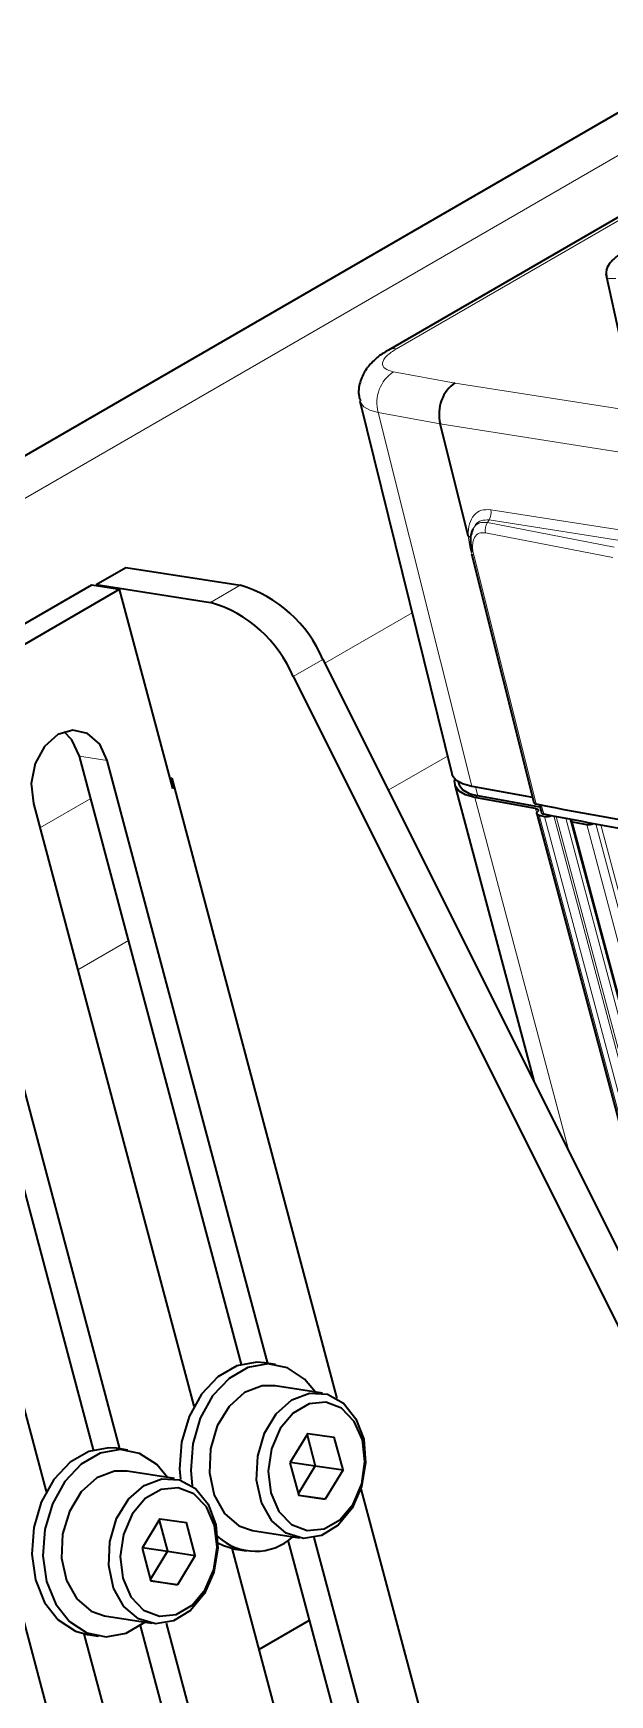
# Paper-space layout 'Blatt1' of a CAD drawing. Header units: millimetres. Extents: x 0 to 1189, y 0 to 841.
# Drawn here: x 835.61 to 841.12, y 643.73 to 659.6 of the extents above; entities that cross this region are included whole.
import ezdxf

# ---------------------------------------------------------------- set-up
doc = ezdxf.new("R2010")
doc.units = ezdxf.units.MM

psp = doc.layouts.new('Blatt1')

# ---------------------------------------------------------------- linework, layer by layer
at = {"color": 7, "linetype": 'Continuous', "lineweight": 35}
for p, q in [((847.951, 662.738), (829.566, 652.124)), ((845.228, 660.169), (839.006, 656.576)), ((841.087, 657.305), (841.223, 656.681)), ((838.734, 656.089), (839.612, 652.53)), ((839.769, 654.806), (839.501, 655.871)), ((839.801, 654.631), (840.398, 652.253)), ((836.211, 654.337), (836.494, 654.5)), ((836.494, 654.5), (837.589, 654.329)), ((833.806, 652.969), (836.17, 654.333)), ((834.072, 652.927), (836.436, 654.291)), ((836.17, 654.333), (836.436, 654.291)), ((836.214, 654.326), (836.211, 654.337)), ((836.211, 654.337), (837.306, 654.165)), ((836.944, 652.387), (836.436, 654.291)), ((838.379, 653.62), (845.069, 640.258)), ((838.096, 653.457), (844.787, 640.095)), ((837.601, 646.885), (836.052, 652.695)), ((837.854, 646.894), (836.318, 652.654)), ((836.917, 652.488), (836.934, 652.486)), ((836.934, 652.486), (838.514, 646.56)), ((836.958, 652.395), (836.944, 652.387)), ((839.642, 652.42), (840.396, 649.593)), ((839.674, 652.456), (839.68, 652.43)), ((839.803, 652.411), (840.385, 652.304)), ((840.456, 652.21), (839.862, 652.318)), ((835.611, 652.245), (837.147, 646.485)), ((840.415, 652.196), (839.833, 652.302)), ((840.43, 652.16), (840.435, 652.167)), ((840.45, 652.234), (840.47, 652.159)), ((840.426, 652.146), (841.877, 646.704)), ((840.753, 652.078), (842.204, 646.636)), ((836.187, 646.069), (834.638, 651.879)), ((836.439, 646.078), (834.904, 651.837)), ((837.138, 638.371), (833.607, 651.612)), ((834.196, 651.429), (835.733, 645.669)), ((837.927, 646.883), (837.821, 646.899)), ((838.375, 646.61), (837.923, 646.681)), ((838.235, 646.224), (838.065, 645.945)), ((838.229, 646.213), (838.307, 645.917)), ((838.235, 646.224), (838.489, 646.19)), ((838.573, 645.876), (838.489, 646.19)), ((836.513, 646.066), (836.407, 646.083)), ((836.96, 645.794), (836.509, 645.865)), ((838.065, 645.945), (838.149, 645.631)), ((838.069, 645.951), (838.307, 645.917)), ((838.307, 645.917), (838.144, 645.649)), ((838.307, 645.917), (838.573, 645.876)), ((838.573, 645.876), (838.403, 645.596)), ((838.744, 645.697), (839.594, 642.51)), ((838.147, 645.636), (838.403, 645.596)), ((838.403, 645.596), (838.149, 645.631)), ((836.821, 645.408), (836.651, 645.128)), ((836.814, 645.397), (836.893, 645.101)), ((836.821, 645.408), (837.075, 645.373)), ((837.159, 645.059), (837.075, 645.373)), ((837.706, 645.298), (838.157, 645.227)), ((838.712, 642.719), (838.049, 645.205)), ((838.978, 642.677), (838.297, 645.231)), ((836.651, 645.128), (836.735, 644.814)), ((836.655, 645.135), (836.893, 645.101)), ((836.893, 645.101), (836.73, 644.833)), ((836.893, 645.101), (837.159, 645.059)), ((837.159, 645.059), (836.989, 644.78)), ((837.509, 645.128), (838.271, 642.269)), ((837.542, 645.121), (837.648, 645.105)), ((836.733, 644.82), (836.989, 644.78)), ((836.989, 644.78), (836.735, 644.814)), ((836.291, 644.482), (836.743, 644.411)), ((837.298, 641.903), (836.635, 644.389)), ((837.564, 641.861), (836.883, 644.414)), ((837.766, 644.162), (838.253, 644.442)), ((836.094, 644.311), (836.857, 641.453)), ((836.127, 644.305), (836.234, 644.288))]:
    psp.add_line(p, q, dxfattribs=at)
at = {"color": 8, "linetype": 'Continuous', "lineweight": 18}
for p, q in [((845.379, 660.847), (830.166, 652.065)), ((839.083, 656.589), (845.306, 660.181)), ((839.645, 656.261), (839.055, 656.369)), ((842.137, 655.869), (839.645, 656.261)), ((838.908, 655.98), (839.501, 655.871)), ((839.803, 652.411), (838.908, 655.98)), ((839.501, 655.871), (841.996, 655.48)), ((839.985, 655.051), (842.068, 654.724)), ((839.97, 654.953), (839.954, 654.928)), ((839.954, 654.928), (841.167, 654.694)), ((842.052, 654.626), (839.97, 654.953)), ((839.789, 654.681), (839.771, 654.8)), ((841.152, 654.595), (839.936, 654.83)), ((839.8, 654.636), (839.789, 654.681)), ((839.823, 654.618), (840.42, 652.24)), ((837.306, 654.165), (837.589, 654.329)), ((839.233, 654.067), (838.397, 653.584)), ((838.379, 653.62), (838.096, 653.457)), ((836.052, 652.695), (836.318, 652.654)), ((839.571, 652.696), (839.005, 652.37)), ((839.862, 652.318), (839.839, 652.404)), ((836.159, 652.292), (835.673, 652.011)), ((840.737, 648.912), (839.833, 652.302)), ((840.426, 652.152), (840.415, 652.196)), ((840.469, 652.23), (840.492, 652.145)), ((841.9, 646.69), (840.449, 652.131)), ((841.952, 646.679), (840.501, 652.121)), ((842.036, 646.697), (840.589, 652.125)), ((840.612, 652.121), (842.055, 646.708)), ((840.704, 652.103), (842.137, 646.726)), ((842.218, 646.627), (840.766, 652.069)), ((842.354, 646.602), (840.903, 652.043)), ((842.438, 646.62), (840.99, 652.049)), ((841.037, 652.04), (842.476, 646.642)), ((836.521, 650.936), (836.035, 650.655))]:
    psp.add_line(p, q, dxfattribs=at)
at = {"color": 8, "linetype": 'Continuous', "lineweight": 18, "flags": 128}
for points in [[(838.734, 656.089), (838.739, 656.075), (838.771, 656.034), (838.828, 656.002), (838.908, 655.98)], [(839.801, 654.677), (839.796, 654.679), (839.789, 654.681)]]:
    psp.add_lwpolyline(points, dxfattribs=at)
at = {"color": 7, "linetype": 'Continuous', "lineweight": 35, "flags": 128}
for points in [[(836.318, 652.654), (836.245, 652.812), (836.129, 652.914), (835.988, 652.946), (835.843, 652.903), (835.717, 652.79), (835.629, 652.626), (835.591, 652.434), (835.611, 652.245)], [(836.052, 652.695), (835.979, 652.853), (835.904, 652.93)], [(839.612, 652.53), (839.618, 652.515), (839.653, 652.47), (839.716, 652.435), (839.803, 652.411)], [(839.833, 652.302), (839.745, 652.326), (839.682, 652.361), (839.647, 652.406), (839.639, 652.459), (839.644, 652.478)], [(839.68, 652.43), (839.685, 652.417), (839.719, 652.374), (839.779, 652.341), (839.862, 652.318)], [(840.415, 652.196), (840.422, 652.194), (840.428, 652.192), (840.433, 652.189), (840.437, 652.185), (840.439, 652.181), (840.439, 652.177), (840.438, 652.172), (840.435, 652.167)], [(840.449, 652.131), (840.442, 652.133), (840.436, 652.136), (840.431, 652.139), (840.428, 652.142), (840.426, 652.146), (840.426, 652.15), (840.427, 652.155), (840.43, 652.16)], [(840.766, 652.069), (840.76, 652.071), (840.755, 652.073), (840.753, 652.077), (840.752, 652.081), (840.754, 652.085), (840.758, 652.09), (840.76, 652.092)], [(837.821, 646.899), (837.748, 646.905), (837.556, 646.871), (837.375, 646.766), (837.219, 646.6), (837.1, 646.387), (837.028, 646.143), (837.009, 645.888), (837.017, 645.788)], [(838.31, 646.62), (838.205, 646.744), (838.04, 646.851), (837.854, 646.889), (837.663, 646.854), (837.482, 646.749), (837.325, 646.583), (837.206, 646.37), (837.135, 646.126), (837.116, 645.871), (837.13, 645.724)], [(837.923, 646.681), (837.8, 646.681), (837.631, 646.616), (837.482, 646.484), (837.369, 646.298), (837.304, 646.078), (837.294, 645.849), (837.341, 645.636), (837.439, 645.46), (837.577, 645.342), (837.706, 645.298)], [(838.66, 645.512), (838.527, 645.35), (838.366, 645.25), (838.194, 645.223), (838.029, 645.271), (837.891, 645.389), (837.793, 645.565), (837.746, 645.779), (837.756, 646.008), (837.821, 646.227), (837.934, 646.413), (838.083, 646.545), (838.252, 646.61), (838.423, 646.599), (838.576, 646.515), (838.696, 646.366), (838.77, 646.169), (838.788, 645.944), (838.75, 645.717), (838.66, 645.512)], [(838.668, 645.55), (838.751, 645.743), (838.782, 645.956), (838.758, 646.163), (838.68, 646.34), (838.559, 646.466), (838.409, 646.524), (838.248, 646.508), (838.095, 646.42), (837.97, 646.271), (837.887, 646.078), (837.856, 645.865), (837.881, 645.657), (837.958, 645.48), (838.08, 645.355), (838.23, 645.297), (838.391, 645.313), (838.543, 645.4), (838.668, 645.55)], [(836.407, 646.083), (836.333, 646.089), (836.142, 646.054), (835.961, 645.95), (835.805, 645.784), (835.686, 645.57), (835.614, 645.326), (835.595, 645.071), (835.631, 644.827), (835.718, 644.611), (835.849, 644.444), (836.015, 644.336), (836.127, 644.305)], [(836.895, 645.804), (836.791, 645.928), (836.626, 646.035), (836.44, 646.072), (836.249, 646.037), (836.067, 645.933), (835.911, 645.767), (835.792, 645.554), (835.72, 645.309), (835.701, 645.055), (835.737, 644.81), (835.824, 644.595), (835.956, 644.427), (836.121, 644.32), (836.307, 644.282), (836.498, 644.317), (836.678, 644.421)], [(836.509, 645.865), (836.386, 645.864), (836.217, 645.8), (836.068, 645.667), (835.955, 645.481), (835.89, 645.262), (835.88, 645.033), (835.927, 644.819), (836.025, 644.644), (836.163, 644.526), (836.291, 644.482)], [(837.246, 644.695), (837.113, 644.534), (836.951, 644.434), (836.779, 644.407), (836.615, 644.455), (836.476, 644.573), (836.378, 644.748), (836.332, 644.962), (836.341, 645.191), (836.406, 645.411), (836.52, 645.596), (836.669, 645.729), (836.838, 645.793), (837.009, 645.783), (837.162, 645.699), (837.282, 645.55), (837.355, 645.352), (837.374, 645.128), (837.336, 644.901), (837.246, 644.695)], [(837.254, 644.733), (837.337, 644.926), (837.368, 645.139), (837.343, 645.347), (837.266, 645.524), (837.144, 645.649), (836.994, 645.707), (836.833, 645.691), (836.681, 645.604), (836.556, 645.454), (836.473, 645.261), (836.442, 645.048), (836.467, 644.841), (836.544, 644.664), (836.665, 644.538), (836.816, 644.48), (836.976, 644.496), (837.129, 644.584), (837.254, 644.733)], [(837.375, 645.179), (837.429, 645.153), (837.542, 645.121)]]:
    psp.add_lwpolyline(points, dxfattribs=at)
at = {"color": 8, "linetype": 'Continuous', "lineweight": 18}
for centre, radius, start, end in [((839.061, 656.477), 0.114, 78.884, 118.5083), ((839.253, 656.072), 0.357, 123.6095, 194.8938), ((839.859, 655.021), 0.13, 328.4266, 13.521), ((840.06, 654.857), 0.127, 146.1235, 192.2998), ((839.824, 654.645), 0.0271, 212.3692, 267.7828)]:
    psp.add_arc(centre, radius, start, end, dxfattribs=at)
at = {"color": 7, "linetype": 'Continuous', "lineweight": 35}
for centre, radius, start, end in [((837.234, 653.138), 1.243, 22.8483, 73.4162), ((836.951, 652.974), 1.243, 22.8483, 73.4162), ((847.308, 686.808), 35.248, 258.7313, 263.4248), ((840.493, 652.171), 0.0269, 207.4748, 267.0966), ((846.42, 681.761), 30.226, 258.6068, 258.7071), ((847.359, 686.682), 35.213, 258.7551, 263.401), ((840.516, 652.252), 0.132, 263.4946, 292.2777), ((846.673, 683.062), 31.551, 259.2109, 259.4634), ((840.917, 652.177), 0.134, 263.9678, 292.4993), ((837.735, 645.635), 0.535, 227.3301, 311.9865)]:
    psp.add_arc(centre, radius, start, end, dxfattribs=at)
psp.add_ellipse((839.718, 655.989), major_axis=(0.05, 0.296), ratio=0.749432, start_param=0.548281, end_param=2.101624, dxfattribs=at)
for points, knots in [([(841.305, 657.543), (841.288, 657.534), (841.255, 657.516), (841.207, 657.483), (841.165, 657.45), (841.121, 657.405), (841.095, 657.36), (841.087, 657.314), (841.091, 657.291), (841.093, 657.28)], [0, 0, 0, 0, 0.148101, 0.289908, 0.426358, 0.55726, 0.797025, 0.904129, 1, 1, 1, 1]), ([(839.008, 656.576), (838.991, 656.566), (838.939, 656.538), (838.864, 656.477), (838.783, 656.388), (838.731, 656.27), (838.713, 656.162), (838.734, 656.105), (838.74, 656.091)], [0, 0, 0, 0, 0.0930939, 0.2881502, 0.5047142, 0.7135689, 0.9270945, 1, 1, 1, 1]), ([(839.814, 654.866), (839.803, 654.836), (839.781, 654.775), (839.796, 654.689), (839.804, 654.646)], [0, 0, 0, 0, 0.499921, 1, 1, 1, 1]), ([(839.814, 654.859), (839.81, 654.853), (839.803, 654.842), (839.802, 654.824), (839.802, 654.815)], [0, 0, 0, 0, 0.488565, 1, 1, 1, 1]), ([(839.771, 654.8), (839.771, 654.8), (839.771, 654.801), (839.77, 654.801), (839.769, 654.803), (839.769, 654.805), (839.769, 654.806)], [0, 0, 0, 0, 0.0712546, 0.1527542, 0.3604945, 1, 1, 1, 1]), ([(840.398, 652.254), (840.398, 652.253), (840.399, 652.25), (840.402, 652.247), (840.408, 652.243), (840.415, 652.241), (840.42, 652.24)], [0, 0, 0, 0, 0.171103, 0.382318, 0.593533, 1, 1, 1, 1])]:
    psp.add_open_spline(points, degree=3, knots=knots, dxfattribs=at)
at = {"color": 8, "linetype": 'Continuous', "lineweight": 18}
for points, knots in [([(841.182, 657.259), (841.161, 657.259), (841.124, 657.257), (841.097, 657.267), (841.096, 657.278), (841.096, 657.282)], [0, 0, 0, 0, 0.444752, 0.82023, 1, 1, 1, 1]), ([(839.055, 656.369), (839.025, 656.378), (838.963, 656.395), (838.941, 656.451), (838.979, 656.52), (839.049, 656.566), (839.083, 656.589)], [0, 0, 0, 0, 0.240528, 0.5, 0.759472, 1, 1, 1, 1]), ([(839.769, 654.806), (839.771, 654.844), (839.776, 654.922), (839.822, 655.004), (839.892, 655.054), (839.954, 655.052), (839.985, 655.051)], [0, 0, 0, 0, 0.24967, 0.499385, 0.749308, 1, 1, 1, 1]), ([(839.97, 654.953), (839.945, 654.953), (839.894, 654.954), (839.84, 654.919), (839.821, 654.877), (839.814, 654.859)], [0, 0, 0, 0, 0.3658931, 0.7317817, 1, 1, 1, 1]), ([(839.954, 654.928), (839.925, 654.93), (839.865, 654.934), (839.831, 654.889), (839.814, 654.866)], [0, 0, 0, 0, 0.501516, 1, 1, 1, 1]), ([(839.771, 654.8), (839.776, 654.797), (839.787, 654.79), (839.795, 654.779), (839.796, 654.772), (839.796, 654.769)], [0, 0, 0, 0, 0.387968, 0.787975, 1, 1, 1, 1]), ([(839.936, 654.83), (839.914, 654.832), (839.87, 654.835), (839.833, 654.797), (839.816, 654.753), (839.811, 654.712), (839.812, 654.667), (839.819, 654.635), (839.823, 654.618)], [0, 0, 0, 0, 0.249915, 0.498919, 0.624205, 0.749305, 0.874438, 1, 1, 1, 1])]:
    psp.add_open_spline(points, degree=3, knots=knots, dxfattribs=at)

doc.saveas('drawing.dxf')
